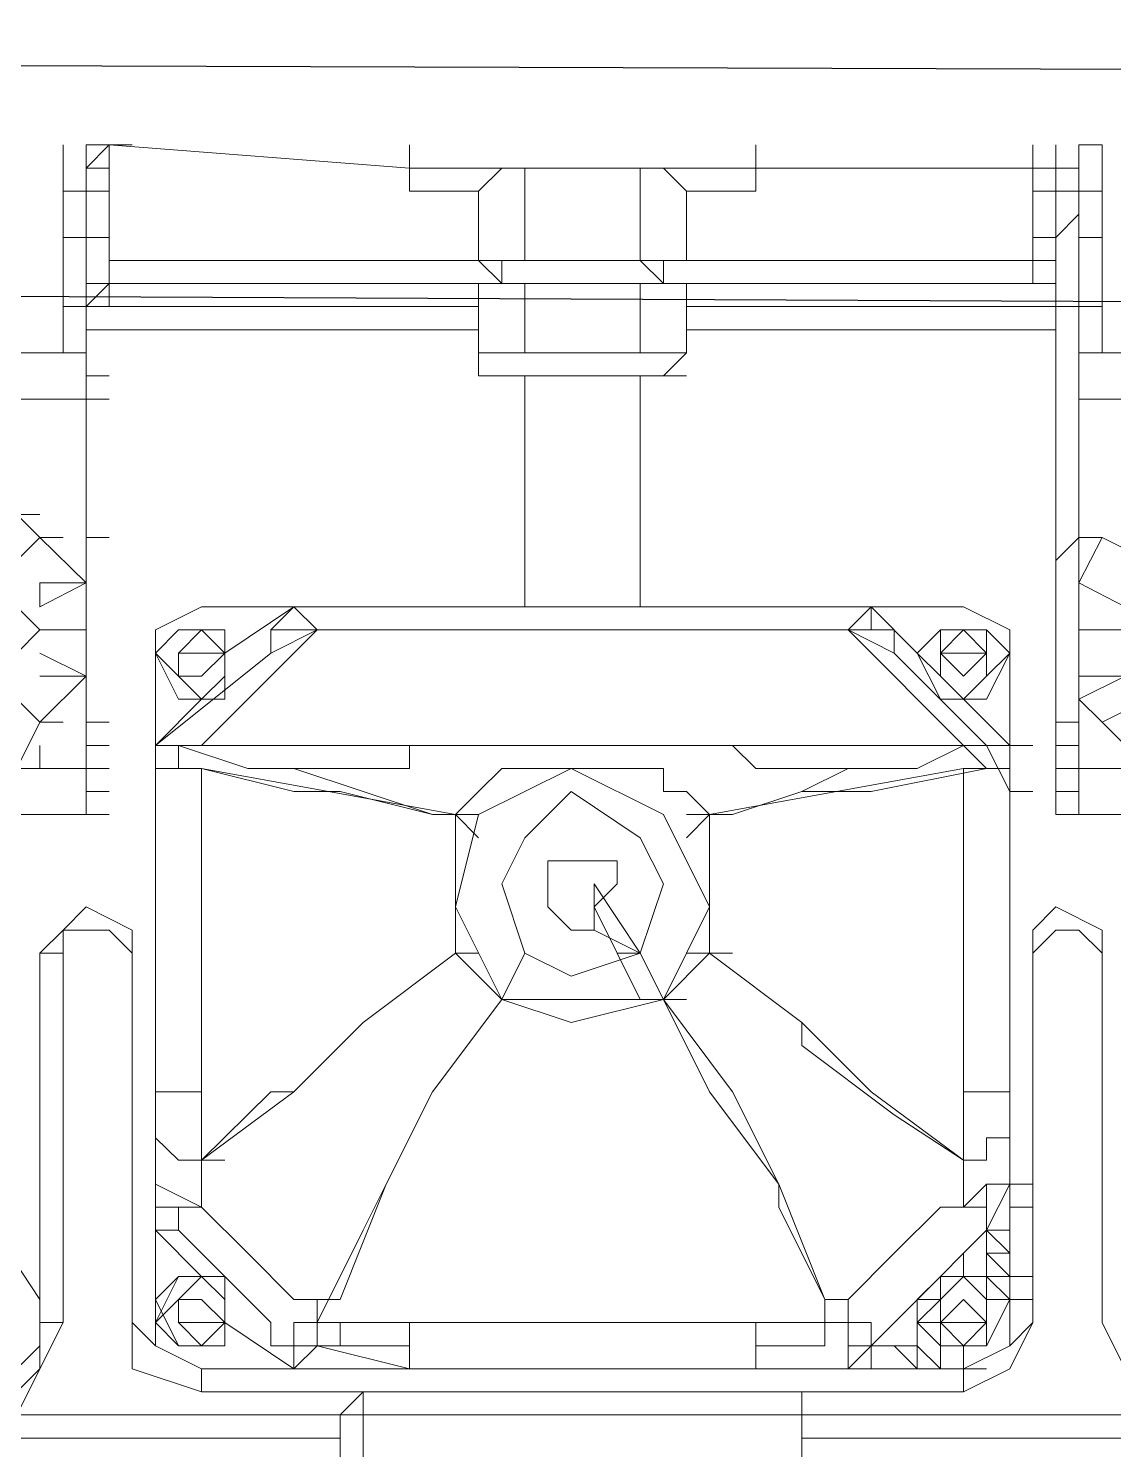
# Model space of a CAD drawing. Header units: millimetres. Extents: x -45 to 90, y -17 to 16.
# Drawn here: x 0.0894 to 0.3048, y -1.0658 to -0.7837 of the extents above; entities that cross this region are included whole.
import ezdxf

# ---------------------------------------------------------------- set-up
doc = ezdxf.new("R2010")
doc.units = ezdxf.units.MM
doc.header["$PDMODE"] = 3
doc.layers.add('PDF_Geometry', color=7, linetype='Continuous')

msp = doc.modelspace()

# ---------------------------------------------------------------- linework, layer by layer
at = {"color": 4}
for centre in [(0.19941, 0), (0.19942, -0.00037)]:
    msp.add_circle(centre, 1.75, dxfattribs=at)
at = {"color": 2}
for radius in [500.80823, 500.05823, 499.30823]:
    msp.add_arc((-0.82991, -500.05754), radius, 85.2352723, 89.9049106, dxfattribs=at)
at = {"color": 1}
msp.add_point((0, 0), dxfattribs=at)
at = {"color": 4}
msp.add_point((0.19941, -1.75037), dxfattribs=at)
at = {"layer": 'PDF_Geometry', "lineweight": 25}
for points in [[(16.77329, -1.10019), (16.71828, -1.0956), (13.80737, -1.00392), (10.89645, -0.92599), (7.98554, -0.8664), (5.07462, -0.82514), (2.1637, -0.79764), (-0.74721, -0.78847), (-0.8068, -0.78847)], [(14.64626, -1.07727), (11.62074, -0.99017), (8.59522, -0.92599), (5.5697, -0.87557), (2.54419, -0.84806), (-0.48133, -0.83431)]]:
    msp.add_lwpolyline(points, dxfattribs=at)
at = {"layer": 'PDF_Geometry', "lineweight": 18}
for points in [[(0.34839, -0.84806), (0.30255, -0.84806), (0.30255, -0.83889), (0.29797, -0.83889), (0.29338, -0.83889), (0.29338, -0.83431), (0.2888, -0.83431), (0.29338, -0.83431), (0.2888, -0.83431), (0.29338, -0.83431), (0.29338, -0.83889), (0.29338, -0.83431), (0.2888, -0.83431), (0.22004, -0.83431), (0.21545, -0.83431), (0.21545, -0.82973), (0.22004, -0.82973), (0.21545, -0.82973), (0.21087, -0.82973), (0.18795, -0.82973), (0.18336, -0.82973), (0.17878, -0.82973), (0.18336, -0.83431), (0.17878, -0.82973), (0.10543, -0.82973), (0.10543, -0.83431), (0.10085, -0.83889), (0.10085, -0.84348), (0.10085, -0.85265), (0.10085, -0.84806), (0.09627, -0.84806), (0.10085, -0.84806), (0.10085, -0.85265), (0.10085, -0.85723), (0.10085, -0.8664), (0.10085, -0.88473), (0.10085, -0.88932), (0.10085, -0.84806), (0.10085, -0.83889), (0.10543, -0.83431), (0.10085, -0.83889), (0.10543, -0.83431), (0.11002, -0.83431), (0.10543, -0.83431), (0.10543, -0.82973), (0.10543, -0.82514), (0.10543, -0.81597), (0.10085, -0.81597), (0.10543, -0.81597), (0.10543, -0.8068), (0.10543, -0.81139), (0.10085, -0.81139), (0.10543, -0.8068), (0.10085, -0.8068), (0.10085, -0.81139), (0.10085, -0.81597), (0.10085, -0.82056), (0.10085, -0.82514), (0.09627, -0.82514), (0.10085, -0.82514), (0.10085, -0.82056), (0.10085, -0.81597), (0.10085, -0.82514), (0.10085, -0.82056), (0.10085, -0.82973), (0.10085, -0.83431), (0.10085, -0.83889), (0.09627, -0.83889), (0.09627, -0.84806), (0.05043, -0.84806)], [(0.05043, -0.84806), (0.09627, -0.84806), (0.09627, -0.83889), (0.09627, -0.83431), (0.09627, -0.82514), (0.09627, -0.82056), (0.09627, -0.81597), (0.09627, -0.8068), (0.09627, -0.81597), (0.09627, -0.82056), (0.09627, -0.82514), (0.09627, -0.83431), (0.09627, -0.83889), (0.10085, -0.83889), (0.10085, -0.83431), (0.10085, -0.82514), (0.10543, -0.82514), (0.10543, -0.81597), (0.10543, -0.8068), (0.10543, -0.81139), (0.10085, -0.81139), (0.10543, -0.8068), (0.10085, -0.8068), (0.10085, -0.81139), (0.10085, -0.81597), (0.10085, -0.82514), (0.10085, -0.82056), (0.10085, -0.82973), (0.10085, -0.83431), (0.10085, -0.83889), (0.10543, -0.83889), (0.10085, -0.83889), (0.10085, -0.84348), (0.10085, -0.85265), (0.10085, -0.85723), (0.10085, -0.8664), (0.10085, -0.88473), (0.10085, -0.88932), (0.10085, -0.84806), (0.10085, -0.83889), (0.10543, -0.83889), (0.10543, -0.83431), (0.17878, -0.83431), (0.18336, -0.83431), (0.18336, -0.82973), (0.18795, -0.82973), (0.19253, -0.82973), (0.19712, -0.82973), (0.2017, -0.82973), (0.20629, -0.82973), (0.21087, -0.82973), (0.21545, -0.83431), (0.21087, -0.82973), (0.20629, -0.82973), (0.2017, -0.82973), (0.19712, -0.82973), (0.19253, -0.82973), (0.18795, -0.82973), (0.18336, -0.82973), (0.18336, -0.83431), (0.17878, -0.83431), (0.10543, -0.83431), (0.17878, -0.83431)], [(0.16503, -0.81139), (0.10543, -0.8068), (0.10085, -0.8068), (0.10543, -0.8068), (0.11002, -0.8068), (0.10543, -0.8068), (0.16503, -0.81139), (0.16503, -0.81597), (0.16961, -0.81597), (0.1742, -0.81597), (0.17878, -0.81597), (0.18336, -0.81139), (0.18795, -0.81139), (0.21087, -0.81139), (0.21087, -0.82973), (0.21087, -0.81139), (0.18795, -0.81139), (0.18795, -0.82973)], [(0.21545, -0.82973), (0.2888, -0.82973), (0.2888, -0.83431), (0.29338, -0.83431), (0.29338, -0.83889), (0.29338, -0.83431), (0.2888, -0.83431), (0.29338, -0.83431), (0.29338, -0.83889), (0.22004, -0.83889), (0.29338, -0.83889), (0.29338, -0.83431), (0.2888, -0.83431), (0.29338, -0.83431), (0.29338, -0.83889), (0.29797, -0.83889), (0.30255, -0.83889), (0.30255, -0.83431), (0.30255, -0.82514), (0.29797, -0.82514), (0.29797, -0.82056), (0.29338, -0.82514), (0.29338, -0.81597), (0.2888, -0.81597), (0.2888, -0.81139), (0.2888, -0.8068), (0.2888, -0.81139), (0.23379, -0.81139), (0.23379, -0.8068), (0.23379, -0.81139), (0.2888, -0.81139), (0.29338, -0.81139), (0.29338, -0.81597), (0.2888, -0.81597), (0.2888, -0.81139), (0.29338, -0.81139), (0.29797, -0.81139), (0.29797, -0.8068), (0.30255, -0.8068), (0.30255, -0.81597), (0.29797, -0.81597), (0.29797, -0.8068), (0.29797, -0.81597), (0.30255, -0.81597), (0.30255, -0.82056), (0.30255, -0.82514), (0.30255, -0.82056), (0.30255, -0.81597), (0.30255, -0.8068), (0.29797, -0.8068), (0.29797, -0.81139), (0.29338, -0.81139), (0.29338, -0.81597), (0.29797, -0.81597), (0.29797, -0.82056), (0.29797, -0.82514), (0.30255, -0.82514), (0.30255, -0.83431), (0.30255, -0.83889), (0.30255, -0.84806), (0.34839, -0.84806)], [(0.16503, -0.81139), (0.16503, -0.81597), (0.16961, -0.81597), (0.1742, -0.81597), (0.17878, -0.81597), (0.17878, -0.82973), (0.10543, -0.82973), (0.10543, -0.83431), (0.10085, -0.83431), (0.10543, -0.83431), (0.10543, -0.82973), (0.10543, -0.82514), (0.10085, -0.82514), (0.10085, -0.83431), (0.10085, -0.83889), (0.10543, -0.83889), (0.10085, -0.83889), (0.10543, -0.83889), (0.17878, -0.83889), (0.10543, -0.83889)], [(0.2888, -0.82514), (0.2888, -0.82973), (0.29338, -0.82973), (0.29338, -0.83431)], [(0.2888, -0.82514), (0.2888, -0.82973), (0.29338, -0.82973), (0.29338, -0.83431)], [(0.21545, -0.82973), (0.22004, -0.82973), (0.21545, -0.82973), (0.21087, -0.82973), (0.18795, -0.82973)], [(0.21545, -0.82973), (0.21545, -0.83431)], [(0.2888, -0.82973), (0.21545, -0.82973)], [(0.2888, -0.83431), (0.2888, -0.82973)], [(0.10543, -0.83431), (0.10543, -0.83889), (0.10085, -0.83889)], [(0.10543, -0.83431), (0.11002, -0.83431), (0.10543, -0.83431)], [(0.17878, -0.83431), (0.10543, -0.83431)], [(0.10543, -0.83431), (0.11002, -0.83431), (0.10543, -0.83431)], [(0.21545, -0.83431), (0.22004, -0.83431)], [(0.2888, -0.83431), (0.22004, -0.83431)], [(0.22004, -0.83431), (0.2888, -0.83431), (0.22004, -0.83431)], [(0.22004, -0.83431), (0.2888, -0.83431), (0.22004, -0.83431)], [(0.2888, -0.83431), (0.29338, -0.83431)], [(0.2888, -0.83431), (0.29338, -0.83431)], [(0.2888, -0.83431), (0.29338, -0.83431)], [(0.2888, -0.83431), (0.29338, -0.83431)], [(0.29338, -0.83431), (0.2888, -0.83431)], [(0.2888, -0.83431), (0.29338, -0.83431)], [(0.10085, -0.83889), (0.10543, -0.83889)], [(0.10085, -0.83889), (0.10543, -0.83889)], [(0.10085, -0.83889), (0.10543, -0.83889)], [(0.10085, -0.83889), (0.10543, -0.83889)], [(0.10085, -0.83889), (0.10543, -0.83889)], [(0.29338, -0.83889), (0.29797, -0.83889)], [(0.29338, -0.83889), (0.29797, -0.83889)], [(0.10085, -0.85265), (0.10085, -0.85723), (0.05043, -0.85723), (0.05043, -0.84806)], [(0.10085, -0.85265), (0.10085, -0.85723), (0.05043, -0.85723), (0.05043, -0.84806)], [(0.10085, -0.85265), (0.10543, -0.85265)], [(0.10085, -0.85265), (0.10543, -0.85265)], [(0.0871, -0.88015), (0.09168, -0.88473), (0.0871, -0.88932), (0.09168, -0.88473), (0.10085, -0.89371), (0.09168, -0.89371), (0.09168, -0.89849), (0.10085, -0.89371), (0.10085, -0.90307), (0.09168, -0.90307), (0.10085, -0.90307), (0.10085, -0.91224), (0.09168, -0.90766), (0.10085, -0.91224), (0.10085, -0.90307), (0.09168, -0.90307), (0.10085, -0.90307), (0.10085, -0.89371), (0.09168, -0.89849), (0.09168, -0.89371), (0.10085, -0.89371), (0.09168, -0.88473), (0.0871, -0.88932), (0.09168, -0.88473), (0.0871, -0.88015)], [(0.05043, -0.93974), (0.10085, -0.93974), (0.10085, -0.93516), (0.10085, -0.93058), (0.10085, -0.91682), (0.10085, -0.90766), (0.10085, -0.91682), (0.10085, -0.93058), (0.10085, -0.93974), (0.10085, -0.93516), (0.10085, -0.93058), (0.10085, -0.92599), (0.10085, -0.92141), (0.10085, -0.91682), (0.10085, -0.88932), (0.10085, -0.88473), (0.10085, -0.88932), (0.10085, -0.88473), (0.10085, -0.88932), (0.10085, -0.91682), (0.10085, -0.92141), (0.10085, -0.92599), (0.10085, -0.93058), (0.10085, -0.93516), (0.10085, -0.93974), (0.10085, -0.93058), (0.10085, -0.93516), (0.10085, -0.93974), (0.05043, -0.93974)], [(0.31172, -0.93058), (0.30255, -0.92141), (0.31172, -0.91682), (0.30255, -0.92141), (0.29797, -0.91682), (0.30714, -0.91224), (0.29797, -0.91224), (0.29797, -0.90307), (0.30714, -0.90307), (0.29797, -0.90307), (0.29797, -0.89371), (0.30714, -0.89849), (0.29797, -0.89371), (0.30255, -0.88473), (0.31172, -0.88932)], [(0.31172, -0.88932), (0.30255, -0.88473), (0.29797, -0.89371), (0.30714, -0.89849), (0.29797, -0.89371), (0.29797, -0.90307), (0.30714, -0.90307), (0.29797, -0.90307), (0.29797, -0.91224), (0.30714, -0.91224), (0.29797, -0.91682), (0.30255, -0.92141), (0.31172, -0.91682), (0.30255, -0.92141), (0.31172, -0.93058)], [(0.31172, -0.93058), (0.29797, -0.93058), (0.29797, -0.93974), (0.29338, -0.93974), (0.29338, -0.93516), (0.29338, -0.93058), (0.29338, -0.92599), (0.29338, -0.92141), (0.29338, -0.91682), (0.29338, -0.88932), (0.29338, -0.91682), (0.29338, -0.92141), (0.29338, -0.92599), (0.29338, -0.93058), (0.29338, -0.93516), (0.29338, -0.93974), (0.29797, -0.93974), (0.29338, -0.93974), (0.29797, -0.93974), (0.29338, -0.93974), (0.29797, -0.93974), (0.30255, -0.93974), (0.29797, -0.93974), (0.34839, -0.93974)], [(0.0871, -0.89849), (0.09168, -0.90307), (0.09627, -0.90307), (0.09168, -0.90307), (0.0871, -0.89849)], [(0.2888, -0.92599), (0.28422, -0.92599), (0.27963, -0.92599), (0.28422, -0.92599), (0.2888, -0.92599), (0.28422, -0.92599), (0.28422, -0.93058), (0.28422, -0.93516), (0.27963, -0.92599), (0.28422, -0.93516), (0.27963, -0.92599), (0.27505, -0.92599), (0.25213, -0.90307), (0.14669, -0.90307), (0.12377, -0.92599), (0.12836, -0.92599), (0.12377, -0.92599), (0.1146, -0.92599), (0.1146, -0.93516), (0.1146, -0.92599), (0.1146, -0.93058), (0.1146, -0.93516), (0.1146, -0.99475), (0.11919, -0.99475), (0.12377, -0.99475), (0.12377, -0.97183), (0.12377, -0.93974), (0.12377, -0.93058), (0.11919, -0.93058), (0.12377, -0.93058), (0.14211, -0.93516), (0.15128, -0.93516), (0.16961, -0.93974), (0.1742, -0.93974), (0.12377, -0.93058), (0.11919, -0.93058), (0.1146, -0.93058), (0.1146, -0.93516), (0.1146, -0.93058), (0.1146, -0.92599), (0.1146, -0.93516), (0.1146, -0.93058), (0.11919, -0.93058), (0.11919, -0.92599), (0.1146, -0.92599), (0.11919, -0.92599), (0.12377, -0.92599), (0.13752, -0.92599), (0.15586, -0.92599), (0.16044, -0.92599), (0.1742, -0.92599), (0.18336, -0.92599), (0.18795, -0.92599), (0.18336, -0.92599), (0.17878, -0.92599), (0.1742, -0.92599), (0.16961, -0.92599), (0.16503, -0.92599), (0.16503, -0.93058), (0.16044, -0.93058), (0.15586, -0.93058), (0.13752, -0.93058), (0.14211, -0.93058), (0.15586, -0.93516), (0.16961, -0.93974), (0.1742, -0.93974), (0.16961, -0.93974), (0.15128, -0.93516), (0.14211, -0.93516), (0.12377, -0.93058), (0.11919, -0.93058), (0.11919, -0.92599), (0.1146, -0.92599), (0.11919, -0.92599), (0.12377, -0.92599), (0.13752, -0.92599), (0.15586, -0.92599), (0.16044, -0.92599), (0.1742, -0.92599), (0.18336, -0.92599), (0.18795, -0.92599), (0.21087, -0.92599), (0.21545, -0.92599), (0.22004, -0.92599), (0.22462, -0.92599), (0.22921, -0.92599), (0.23379, -0.93058), (0.23837, -0.93058), (0.24296, -0.93058), (0.25671, -0.93058), (0.24296, -0.93058), (0.23837, -0.93058), (0.23379, -0.93058), (0.22921, -0.92599), (0.22462, -0.92599), (0.22004, -0.92599), (0.21545, -0.92599), (0.21087, -0.92599), (0.20629, -0.92599), (0.19712, -0.92599), (0.18795, -0.92599), (0.21087, -0.92599), (0.20629, -0.92599), (0.19712, -0.92599), (0.18795, -0.92599), (0.18336, -0.92599), (0.17878, -0.92599), (0.1742, -0.92599), (0.16961, -0.92599), (0.16503, -0.92599), (0.16503, -0.93058), (0.16044, -0.93058), (0.15586, -0.93058), (0.13752, -0.93058), (0.14211, -0.93058), (0.15586, -0.93516), (0.16961, -0.93974), (0.1742, -0.93974), (0.17878, -0.93974), (0.1742, -0.93974), (0.17878, -0.93974), (0.1742, -0.93974), (0.17878, -0.93974), (0.1742, -0.93974), (0.17878, -0.93974), (0.1742, -0.93974), (0.17878, -0.93516), (0.18336, -0.93058), (0.18795, -0.93058), (0.19253, -0.93058), (0.19712, -0.93058), (0.2017, -0.93058), (0.20629, -0.93058), (0.21087, -0.93058), (0.21545, -0.93058), (0.21545, -0.93516), (0.22004, -0.93516), (0.22462, -0.93974), (0.22004, -0.93974), (0.22462, -0.93974), (0.27505, -0.93058), (0.27505, -0.9535), (0.27505, -0.97183), (0.27505, -0.99475), (0.27505, -1.00392), (0.27505, -1.00832), (0.25671, -0.99475), (0.24296, -0.981), (0.22462, -0.96725), (0.21545, -0.97642), (0.22004, -0.97642), (0.21545, -0.97642), (0.22004, -0.97642), (0.21545, -0.97642), (0.21087, -0.96725), (0.21545, -0.97642), (0.22462, -0.95808), (0.21545, -0.93974), (0.19712, -0.93058), (0.17878, -0.93974), (0.1742, -0.95808), (0.18336, -0.97642), (0.18795, -0.96725), (0.18336, -0.97642), (0.18795, -0.97642), (0.18336, -0.97642), (0.18795, -0.97642), (0.18336, -0.97642), (0.16961, -0.99475), (0.16044, -1.01309), (0.15128, -1.03601), (0.14669, -1.03601), (0.15128, -1.03601), (0.14669, -1.03601), (0.14211, -1.03601), (0.13294, -1.02684), (0.12377, -1.01767), (0.1146, -1.01309), (0.1146, -1.01767), (0.1146, -1.02226), (0.11919, -1.02226), (0.12836, -1.03143), (0.13752, -1.0406), (0.13752, -1.04518), (0.13752, -1.0406), (0.12836, -1.03143), (0.11919, -1.02226), (0.1146, -1.02226), (0.1146, -1.01767), (0.1146, -1.01309), (0.1146, -0.99475), (0.1146, -0.99934), (0.1146, -1.00392), (0.11919, -1.00832), (0.12377, -1.00832), (0.12836, -1.00832), (0.12377, -1.00832), (0.13752, -0.99475), (0.14211, -0.99475), (0.15586, -0.981), (0.1742, -0.96725), (0.17878, -0.96725), (0.1742, -0.96725), (0.17878, -0.96725), (0.1742, -0.96725), (0.15586, -0.981), (0.14211, -0.99475), (0.12377, -1.00832), (0.12377, -1.01767), (0.1146, -1.01309), (0.1146, -1.01767), (0.1146, -1.02226), (0.1146, -1.01309), (0.1146, -1.01767), (0.1146, -1.02226), (0.1146, -1.01767), (0.1146, -0.93058), (0.1146, -0.92599), (0.1146, -0.90766), (0.1146, -0.90307), (0.12377, -0.89849), (0.27505, -0.89849), (0.12377, -0.89849), (0.1146, -0.90307), (0.1146, -0.90766), (0.1146, -0.92599), (0.1146, -0.90766), (0.1146, -0.90307), (0.12377, -0.89849), (0.27505, -0.89849), (0.28422, -0.90307), (0.28422, -0.90766), (0.28422, -0.92599), (0.28422, -0.90766), (0.28422, -0.90307), (0.27505, -0.89849), (0.28422, -0.90307), (0.28422, -0.90766), (0.28422, -0.92599), (0.28422, -0.90766), (0.28422, -0.90307), (0.27505, -0.89849), (0.12377, -0.89849), (0.1146, -0.90307), (0.1146, -0.90766), (0.1146, -0.92599), (0.1146, -0.93058), (0.1146, -1.01767), (0.11919, -1.01767), (0.1146, -1.01767), (0.1146, -0.93058), (0.1146, -1.01767), (0.1146, -1.02226)], [(0.2888, -0.92599), (0.28422, -0.92599), (0.28422, -0.93058), (0.27963, -0.93058), (0.27505, -0.92599), (0.26588, -0.93058), (0.26129, -0.93058), (0.25671, -0.93058), (0.25213, -0.93058), (0.24296, -0.93516), (0.22921, -0.93974), (0.22462, -0.93974), (0.22921, -0.93974), (0.22462, -0.93974), (0.22004, -0.93974), (0.22462, -0.93974), (0.22004, -0.93516), (0.21545, -0.93516), (0.21545, -0.93058), (0.21087, -0.93058), (0.20629, -0.93058), (0.2017, -0.93058), (0.19712, -0.93058), (0.19253, -0.93058), (0.18795, -0.93058), (0.18336, -0.93058), (0.17878, -0.93516), (0.1742, -0.93974), (0.17878, -0.93974), (0.1742, -0.93974), (0.17878, -0.93974), (0.1742, -0.93974), (0.12377, -0.93058), (0.12377, -0.93974), (0.12377, -0.97183), (0.12377, -0.99475), (0.12377, -1.00392), (0.12377, -1.00832), (0.14211, -0.99475), (0.15586, -0.981), (0.1742, -0.96725), (0.18336, -0.97642), (0.19712, -0.981), (0.21545, -0.97642), (0.21087, -0.97642), (0.21545, -0.97642), (0.22004, -0.97642), (0.21545, -0.97642), (0.21087, -0.97642), (0.18336, -0.97642), (0.18795, -0.96725), (0.18336, -0.97642), (0.1742, -0.95808), (0.17878, -0.93974), (0.19712, -0.93058), (0.21545, -0.93974), (0.22462, -0.95808), (0.21545, -0.97642), (0.21087, -0.96725), (0.20629, -0.96725), (0.2017, -0.95808), (0.2017, -0.9535), (0.2017, -0.95808), (0.20629, -0.9535), (0.20629, -0.94891), (0.2017, -0.94891), (0.19253, -0.94891), (0.19253, -0.9535), (0.19253, -0.95808), (0.19712, -0.96267), (0.2017, -0.96267), (0.19712, -0.96267), (0.19253, -0.95808), (0.19253, -0.9535), (0.19253, -0.94891), (0.2017, -0.94891), (0.20629, -0.94891), (0.20629, -0.9535), (0.2017, -0.95808), (0.20629, -0.96725), (0.21087, -0.96725), (0.21545, -0.97642), (0.22921, -0.99475), (0.23837, -1.01309), (0.23837, -1.01767), (0.24754, -1.03601), (0.25213, -1.03601), (0.26129, -1.02684), (0.27046, -1.01767), (0.27505, -1.01767), (0.27963, -1.01309), (0.27963, -1.01767), (0.27963, -1.02226), (0.27963, -1.01767), (0.27505, -1.01767), (0.27963, -1.01767), (0.27963, -1.02226), (0.27963, -1.01767), (0.27963, -1.01309), (0.28422, -1.01309), (0.28422, -1.01767), (0.28422, -0.93058), (0.28422, -0.92599), (0.27505, -0.91682), (0.27046, -0.91682), (0.26588, -0.90766), (0.27046, -0.91682), (0.27505, -0.91682), (0.27963, -0.91682), (0.28422, -0.90766), (0.27963, -0.90307), (0.27505, -0.90307), (0.27046, -0.90307), (0.26588, -0.90766), (0.25671, -0.89849), (0.25671, -0.90307), (0.25671, -0.89849), (0.26588, -0.90766), (0.27046, -0.90307), (0.27505, -0.90307), (0.27963, -0.90307), (0.28422, -0.90766), (0.27963, -0.91682), (0.27505, -0.91682), (0.28422, -0.92599), (0.28422, -0.93058), (0.28422, -1.01767), (0.28422, -1.02226), (0.27963, -1.02226), (0.27505, -1.02684), (0.27046, -1.03143), (0.25671, -1.04518), (0.26129, -1.04518), (0.25671, -1.04518), (0.26129, -1.04518), (0.25671, -1.04518), (0.27046, -1.03143), (0.27505, -1.02684), (0.27963, -1.02226), (0.28422, -1.01309), (0.27963, -1.02226), (0.27963, -1.02684), (0.28422, -1.02684), (0.27963, -1.02684), (0.27963, -1.03143), (0.27505, -1.03143), (0.27046, -1.03143), (0.27046, -1.03601), (0.26588, -1.0406), (0.26588, -1.03601), (0.27046, -1.03143), (0.27963, -1.03143), (0.27505, -1.03143), (0.27505, -1.02684), (0.27505, -1.03143), (0.27046, -1.03143), (0.27505, -1.03143), (0.27963, -1.03143), (0.27046, -1.03143), (0.27505, -1.03143), (0.27505, -1.02684), (0.27505, -1.03143), (0.27963, -1.03143), (0.27963, -1.03601), (0.28422, -1.03601), (0.28422, -1.0406), (0.28422, -1.04518), (0.27505, -1.04976), (0.27963, -1.04976)], [(0.0871, -0.90766), (0.09168, -0.90307), (0.0871, -0.90766)], [(0.27505, -0.92599), (0.25213, -0.90307), (0.14669, -0.90307), (0.12377, -0.92599), (0.1146, -0.92599), (0.1146, -0.93516), (0.1146, -0.99475), (0.1146, -0.99934), (0.1146, -1.00392), (0.11919, -1.00832), (0.12377, -1.00832), (0.12836, -1.00832), (0.12377, -1.00832), (0.12836, -1.00832), (0.12377, -1.00832), (0.12377, -1.00392), (0.12377, -0.99475), (0.11919, -0.99475), (0.1146, -0.99475), (0.1146, -1.01309), (0.1146, -1.02226), (0.12377, -1.03143), (0.12836, -1.03143), (0.12836, -1.0406), (0.14211, -1.04976), (0.25213, -1.04976), (0.25671, -1.04976), (0.25213, -1.04976), (0.25671, -1.04976), (0.25213, -1.04976), (0.14211, -1.04976)], [(0.12836, -0.90766), (0.12836, -0.90307), (0.12377, -0.90307), (0.11919, -0.90307), (0.1146, -0.90766), (0.11919, -0.91682), (0.12377, -0.91682)], [(0.12377, -0.91682), (0.12836, -0.91682), (0.12836, -0.90766)], [(0.0871, -0.93058), (0.09168, -0.92141), (0.0871, -0.91682), (0.09168, -0.92141), (0.10085, -0.91224), (0.09168, -0.91224), (0.09627, -0.91224), (0.09168, -0.91224), (0.10085, -0.91224), (0.09168, -0.92141), (0.0871, -0.91682), (0.09168, -0.92141), (0.0871, -0.93058)], [(0.10085, -0.92599), (0.10543, -0.92599)], [(0.10085, -0.92599), (0.10543, -0.92599)], [(0.10085, -0.92599), (0.10543, -0.92599)], [(0.10085, -0.92599), (0.10543, -0.92599)], [(0.1146, -0.92599), (0.11919, -0.92599), (0.1146, -0.92599)], [(0.1146, -0.92599), (0.11919, -0.92599), (0.1146, -0.92599)], [(0.26588, -1.0406), (0.26588, -1.03601), (0.27046, -1.03601), (0.27046, -1.03143), (0.27963, -1.03143), (0.28422, -1.03601), (0.28422, -1.03143), (0.27963, -1.02684), (0.27963, -1.02226), (0.28422, -1.01309), (0.28422, -0.99475), (0.28422, -0.99934), (0.28422, -1.00392), (0.27963, -1.00392), (0.27963, -1.00832), (0.27505, -1.00832), (0.25671, -0.99475), (0.24296, -0.981), (0.22462, -0.96725), (0.22004, -0.96725), (0.22462, -0.96725), (0.22462, -0.93974), (0.27505, -0.93058), (0.27963, -0.93058), (0.25671, -0.93516), (0.24296, -0.93516), (0.22921, -0.93974), (0.22462, -0.93974), (0.22921, -0.93974), (0.22462, -0.93974), (0.22921, -0.93974), (0.24296, -0.93516), (0.25213, -0.93058), (0.25671, -0.93058), (0.26129, -0.93058), (0.26588, -0.93058), (0.27505, -0.92599), (0.27963, -0.93058), (0.27505, -0.93058), (0.27505, -0.9535), (0.27505, -0.97183), (0.27505, -0.99475), (0.27505, -1.00392), (0.27505, -1.00832), (0.26129, -0.99934), (0.24296, -0.98559), (0.24296, -0.981), (0.22462, -0.96725), (0.22921, -0.96725), (0.22462, -0.96725), (0.22921, -0.96725), (0.22462, -0.96725), (0.22004, -0.96725), (0.22462, -0.96725), (0.22462, -0.93974), (0.22004, -0.94433), (0.22462, -0.93974), (0.22921, -0.93974), (0.24296, -0.93516), (0.25671, -0.93516), (0.27963, -0.93058), (0.28422, -0.93058), (0.28422, -0.93516)], [(0.28422, -0.93516), (0.27963, -0.92599), (0.27505, -0.92599)], [(0.29338, -0.92599), (0.29797, -0.92599)], [(0.29338, -0.92599), (0.29797, -0.92599)], [(0.29338, -0.92599), (0.29797, -0.92599)], [(0.29338, -0.92599), (0.29797, -0.92599)], [(0.27963, -1.02684), (0.28422, -1.02684), (0.27963, -1.02684), (0.27963, -1.02226), (0.28422, -1.02226), (0.28422, -1.01767), (0.28422, -1.02226), (0.27963, -1.02226), (0.28422, -1.02226), (0.28422, -1.01767), (0.2888, -1.01767), (0.28422, -1.01767), (0.28422, -0.93058), (0.28422, -1.01767), (0.28422, -1.01309), (0.27963, -1.02226), (0.27963, -1.02684), (0.28422, -1.03143), (0.28422, -1.03601), (0.27963, -1.03143)], [(0.31172, -0.93058), (0.29797, -0.93058), (0.29797, -0.93974), (0.29338, -0.93974), (0.29797, -0.93974), (0.29338, -0.93974), (0.29338, -0.93516), (0.29797, -0.93516), (0.29338, -0.93516), (0.29797, -0.93516), (0.29338, -0.93516), (0.29338, -0.93974), (0.29797, -0.93974), (0.34839, -0.93974)], [(0.10085, -0.93516), (0.10543, -0.93516)], [(0.10085, -0.93516), (0.10543, -0.93516)], [(0.28422, -0.93516), (0.2888, -0.93516)], [(0.28422, -0.93516), (0.2888, -0.93516)], [(0.10085, -0.93974), (0.10543, -0.93974)], [(0.10085, -0.93974), (0.10543, -0.93974)], [(0.10085, -0.93974), (0.10543, -0.93974)], [(0.10085, -0.93974), (0.10543, -0.93974)], [(0.17878, -0.94433), (0.1742, -0.93974), (0.1742, -0.96725)], [(0.17878, -0.94433), (0.1742, -0.93974), (0.1742, -0.96725)], [(0.08251, -1.05893), (0.09168, -1.04976), (0.09168, -1.0406), (0.09168, -0.96725), (0.09627, -0.96267), (0.10085, -0.95808), (0.11002, -0.96267), (0.11002, -0.96725), (0.11002, -1.0406), (0.1146, -1.04518), (0.12377, -1.04976), (0.27505, -1.04976), (0.28422, -1.04518), (0.2888, -1.0406), (0.2888, -0.96725), (0.2888, -0.96267), (0.29338, -0.95808), (0.30255, -0.96267), (0.30255, -0.96725), (0.30255, -1.0406), (0.30714, -1.04976)], [(0.31172, -1.05893), (0.30255, -1.0406), (0.30255, -0.96725), (0.29797, -0.96267), (0.29338, -0.96267), (0.2888, -0.96725), (0.2888, -1.0406), (0.28422, -1.04518), (0.27505, -1.04976), (0.12377, -1.04976), (0.1146, -1.04518), (0.11002, -1.0406), (0.11002, -0.96725), (0.11002, -0.96267), (0.10085, -0.95808), (0.09627, -0.96267), (0.09168, -0.96725), (0.09627, -0.96725), (0.09627, -1.0406), (0.09627, -0.96725), (0.09168, -0.96725), (0.09168, -1.0406), (0.09168, -1.04976), (0.08251, -1.05893)], [(0.31172, -1.05893), (0.30255, -1.0406), (0.30255, -0.96725), (0.29797, -0.96267), (0.29338, -0.96267), (0.2888, -0.96725), (0.2888, -0.96267), (0.29338, -0.95808), (0.30255, -0.96267), (0.30255, -0.96725), (0.30255, -1.0406), (0.30714, -1.04976)], [(0.27963, -1.04976), (0.27505, -1.04976), (0.27046, -1.04976), (0.26588, -1.04976), (0.27046, -1.04976), (0.26588, -1.04976), (0.27046, -1.04976), (0.26588, -1.04518), (0.26129, -1.04518), (0.25671, -1.04518), (0.26129, -1.04518), (0.25671, -1.04518), (0.25213, -1.04976), (0.23379, -1.04976), (0.23379, -1.04518), (0.23837, -1.04518), (0.24296, -1.04518), (0.24754, -1.04518), (0.24754, -1.0406), (0.24296, -1.0406), (0.23379, -1.0406), (0.19712, -1.0406), (0.16503, -1.0406), (0.19712, -1.0406), (0.23379, -1.0406), (0.24296, -1.0406), (0.24754, -1.0406), (0.24754, -1.03601), (0.23837, -1.01309), (0.22462, -0.99475), (0.21545, -0.97642), (0.22004, -0.97642), (0.21545, -0.97642), (0.22462, -0.96725), (0.22921, -0.96725), (0.22462, -0.96725), (0.24296, -0.981), (0.24296, -0.98559), (0.26129, -0.99934), (0.27505, -1.00832), (0.27963, -1.00832), (0.27963, -1.00392), (0.28422, -1.00392), (0.28422, -0.99934), (0.28422, -0.99475), (0.28422, -1.01309), (0.27963, -1.01309), (0.27505, -1.01767), (0.27505, -1.00832), (0.27505, -1.01767), (0.27046, -1.01767), (0.26129, -1.02684), (0.25213, -1.03601), (0.24754, -1.03601), (0.24754, -1.0406), (0.24754, -1.03601), (0.23837, -1.01767), (0.23837, -1.01309), (0.22921, -0.99475), (0.21545, -0.97642), (0.22462, -0.99475), (0.23837, -1.01309), (0.24754, -1.03601), (0.24754, -1.0406), (0.24754, -1.04518), (0.24296, -1.04518), (0.23837, -1.04518), (0.23379, -1.04518), (0.23379, -1.04976), (0.25213, -1.04976), (0.25671, -1.04518), (0.26129, -1.04518), (0.25671, -1.04518), (0.26129, -1.04518), (0.25671, -1.04518), (0.26129, -1.04518), (0.26588, -1.04518), (0.26588, -1.0406), (0.26588, -1.03601), (0.27046, -1.03601), (0.26588, -1.0406), (0.26588, -1.03601), (0.27046, -1.03143), (0.27963, -1.03143), (0.28422, -1.03143), (0.28422, -1.03601), (0.27963, -1.03601), (0.27963, -1.0406), (0.27505, -1.04518), (0.27963, -1.04518), (0.28422, -1.03601), (0.27963, -1.04518), (0.27505, -1.04518)], [(0.1742, -0.96725), (0.17878, -0.96725)], [(0.1742, -0.96725), (0.17878, -0.96725)], [(0.18336, -0.97642), (0.18795, -0.97642)], [(0.18336, -0.97642), (0.18795, -0.97642)], [(0.3163, -1.06352), (0.3163, -1.01767), (0.32089, -1.01309), (0.32547, -1.00832), (0.33006, -1.01309), (0.33006, -1.01767), (0.33006, -1.06352), (0.33006, -1.0681), (0.32547, -1.07268), (0.32089, -1.0681), (0.3163, -1.06352), (0.24296, -1.06352)], [(0.27505, -1.00832), (0.27963, -1.00832)], [(0.27505, -1.00832), (0.27963, -1.00832)], [(0.12377, -1.04976), (0.14211, -1.04976), (0.12377, -1.04976), (0.1146, -1.04518), (0.1146, -1.0406), (0.1146, -1.02226), (0.11919, -1.02226), (0.11919, -1.01767), (0.12377, -1.01767), (0.13294, -1.02684), (0.14211, -1.03601), (0.14669, -1.03601), (0.14669, -1.0406), (0.14211, -1.0406), (0.14211, -1.04518), (0.13752, -1.04518), (0.14211, -1.04518), (0.14669, -1.04518), (0.14211, -1.04518), (0.14669, -1.04518), (0.15128, -1.04518), (0.14669, -1.04518), (0.14211, -1.04976)], [(0.28422, -1.01767), (0.28422, -1.02684), (0.28422, -1.01767)], [(0.28422, -1.01767), (0.28422, -1.02684), (0.28422, -1.01767)], [(0.08251, -1.05435), (0.09168, -1.04518), (0.09168, -1.03601), (0.08251, -1.02226)], [(0.08251, -1.05435), (0.09168, -1.04518), (0.09168, -1.03601), (0.08251, -1.02226)], [(0.1146, -1.02226), (0.1146, -1.0406)], [(0.26588, -1.0406), (0.27046, -1.0406), (0.26588, -1.0406), (0.27046, -1.04518), (0.26588, -1.0406), (0.27046, -1.04518), (0.27046, -1.04976), (0.27046, -1.04518), (0.26588, -1.0406), (0.26588, -1.03601), (0.26588, -1.0406), (0.26588, -1.04518), (0.26588, -1.04976), (0.27046, -1.04976), (0.26588, -1.04976), (0.26588, -1.04518), (0.26129, -1.04518), (0.26588, -1.04976), (0.26129, -1.04518), (0.26588, -1.04518), (0.27046, -1.04976), (0.26588, -1.04976), (0.27046, -1.04976), (0.26588, -1.04976), (0.27046, -1.04976), (0.27505, -1.04976), (0.28422, -1.04518), (0.28422, -1.0406), (0.28422, -1.03601), (0.2888, -1.03601), (0.28422, -1.03601), (0.27963, -1.03601), (0.28422, -1.03601), (0.28422, -1.03143), (0.27963, -1.02684)], [(0.27963, -1.03143), (0.27963, -1.02684)], [(0.28422, -1.03143), (0.27963, -1.02684)], [(0.28422, -1.02684), (0.28422, -1.03143), (0.28422, -1.02684)], [(0.28422, -1.02684), (0.28422, -1.03143), (0.28422, -1.02684)], [(0.12377, -1.03143), (0.11919, -1.03143), (0.1146, -1.0406), (0.11919, -1.04518), (0.12377, -1.04518), (0.12836, -1.04518), (0.12836, -1.0406)], [(0.12836, -1.0406), (0.12836, -1.03143), (0.12377, -1.03143)], [(0.27963, -1.03143), (0.27963, -1.03601)], [(0.27963, -1.03143), (0.28422, -1.03143)], [(0.28422, -1.03143), (0.2888, -1.03143)], [(0.28422, -1.03143), (0.2888, -1.03143)], [(0.25213, -1.04518), (0.25213, -1.03601)], [(0.25671, -1.04518), (0.25671, -1.0406), (0.25213, -1.0406), (0.25213, -1.03601)], [(0.27505, -1.04518), (0.27963, -1.0406), (0.27963, -1.03601)], [(0.27963, -1.03601), (0.28422, -1.03601), (0.27963, -1.03601)], [(0.27963, -1.03601), (0.28422, -1.03601), (0.27963, -1.03601)], [(0.0871, -1.05893), (0.09627, -1.0406), (0.09168, -1.0406), (0.09627, -1.0406), (0.0871, -1.05893)], [(0.1146, -1.0406), (0.1146, -1.04518), (0.12377, -1.04976)], [(0.25671, -1.04518), (0.25213, -1.04518)], [(0.27046, -1.04518), (0.27505, -1.04518)], [(0.27046, -1.04518), (0.27505, -1.04518)], [(0.25213, -1.04976), (0.14211, -1.04976)], [(0.14211, -1.04976), (0.14669, -1.04976)], [(0.14211, -1.04976), (0.14669, -1.04976)], [(0.25213, -1.04976), (0.14211, -1.04976)], [(0.26588, -1.04976), (0.25671, -1.04976), (0.26588, -1.04976)], [(0.26588, -1.04976), (0.25671, -1.04976), (0.26588, -1.04976)], [(0.15586, -1.05435), (0.15586, -1.05893), (0.15586, -1.07268), (0.24296, -1.07268), (0.24296, -1.07727)], [(0.24296, -1.05893), (0.24296, -1.05435), (0.24754, -1.05435)], [(0.3163, -1.05893), (0.08251, -1.05893)], [(0.15128, -1.05893), (0.15128, -1.07268), (0.15128, -1.07727), (0.15586, -1.07727), (0.24296, -1.07727), (0.24754, -1.07727), (0.24754, -1.07268), (0.24296, -1.07268), (0.24754, -1.07727), (0.24754, -1.07268), (0.24296, -1.07268), (0.30714, -1.07268), (0.30714, -1.07727), (0.31172, -1.07727), (0.30714, -1.07268), (0.30714, -1.0681), (0.24296, -1.0681)], [(0.15128, -1.06352), (0.08251, -1.06352)]]:
    msp.add_lwpolyline(points, dxfattribs=at)
for points in [[(0.10085, -0.8068), (0.10085, -0.81597), (0.09627, -0.81597), (0.10085, -0.81597)], [(0.22004, -0.81597), (0.22004, -0.82973), (0.22004, -0.81597), (0.22462, -0.81597), (0.22921, -0.81597), (0.23379, -0.81597), (0.23379, -0.81139), (0.22921, -0.81139), (0.22462, -0.81139), (0.22004, -0.81139), (0.21545, -0.81139), (0.21087, -0.81139), (0.20629, -0.81139), (0.2017, -0.81139), (0.19712, -0.81139), (0.19253, -0.81139), (0.18795, -0.81139), (0.18336, -0.81139), (0.17878, -0.81139), (0.1742, -0.81139), (0.16961, -0.81139), (0.16503, -0.81139), (0.16503, -0.8068), (0.16503, -0.81139), (0.16961, -0.81139), (0.1742, -0.81139), (0.17878, -0.81139), (0.18336, -0.81139), (0.18795, -0.81139), (0.19253, -0.81139), (0.19712, -0.81139), (0.2017, -0.81139), (0.20629, -0.81139), (0.21087, -0.81139), (0.21545, -0.81139), (0.22004, -0.81139), (0.22462, -0.81139), (0.22921, -0.81139), (0.23379, -0.81139), (0.23379, -0.81597), (0.22921, -0.81597), (0.22462, -0.81597), (0.22004, -0.81597), (0.21545, -0.81139), (0.21087, -0.81139), (0.21545, -0.81139)], [(0.29338, -0.8068), (0.29338, -0.81139)], [(0.30255, -0.8068), (0.29797, -0.8068)], [(0.21545, -0.81139), (0.21087, -0.81139), (0.20629, -0.81139), (0.2017, -0.81139), (0.19712, -0.81139), (0.19253, -0.81139), (0.18795, -0.81139), (0.18336, -0.81139), (0.17878, -0.81139), (0.18336, -0.81139), (0.18795, -0.81139), (0.19253, -0.81139), (0.19712, -0.81139), (0.2017, -0.81139), (0.20629, -0.81139), (0.21087, -0.81139), (0.21545, -0.81139), (0.22004, -0.81139)], [(0.17878, -0.82973), (0.17878, -0.81597), (0.18336, -0.81139), (0.18795, -0.81139), (0.18795, -0.82973), (0.18336, -0.82973)], [(0.10085, -0.81597), (0.10543, -0.81597)], [(0.30255, -0.84806), (0.29797, -0.84806), (0.29797, -0.85265), (0.29797, -0.84348), (0.29797, -0.83889), (0.29338, -0.83889), (0.29338, -0.83431), (0.29338, -0.82514), (0.2888, -0.82514), (0.2888, -0.81597), (0.2888, -0.82514), (0.29338, -0.82514), (0.29338, -0.83431), (0.29338, -0.83889), (0.29797, -0.83889), (0.29797, -0.84348), (0.29797, -0.85265), (0.29797, -0.84806)], [(0.30255, -0.83889), (0.29797, -0.83889), (0.29797, -0.83431), (0.29797, -0.82973), (0.29797, -0.82056), (0.29797, -0.81597), (0.29338, -0.81597), (0.29338, -0.82514), (0.29797, -0.82056), (0.29797, -0.82973), (0.29797, -0.83431), (0.29797, -0.83889)], [(0.30255, -0.88473), (0.29797, -0.88473), (0.29797, -0.87557), (0.29797, -0.85723), (0.29797, -0.85265), (0.29797, -0.85723), (0.34839, -0.85723), (0.34839, -0.84806), (0.34839, -0.82514), (0.34839, -0.84806), (0.34839, -0.85723), (0.29797, -0.85723), (0.29797, -0.87557), (0.29797, -0.88473)], [(0.21545, -0.83431), (0.21087, -0.82973), (0.20629, -0.82973), (0.2017, -0.82973), (0.19712, -0.82973), (0.19253, -0.82973), (0.18795, -0.82973), (0.18336, -0.82973), (0.18336, -0.83431), (0.18336, -0.82973), (0.18795, -0.82973), (0.19253, -0.82973), (0.19712, -0.82973), (0.2017, -0.82973), (0.20629, -0.82973), (0.21087, -0.82973)], [(0.10085, -0.83889), (0.10543, -0.83431), (0.11002, -0.83431), (0.10543, -0.83431)], [(0.11002, -0.83431), (0.10543, -0.83431)], [(0.10543, -0.83431), (0.17878, -0.83431)], [(0.11002, -0.83431), (0.10543, -0.83431)], [(0.18795, -0.84806), (0.18795, -0.83431), (0.18336, -0.83431), (0.17878, -0.83431), (0.17878, -0.84806), (0.17878, -0.83431), (0.18336, -0.83431), (0.18795, -0.83431), (0.21087, -0.83431), (0.21087, -0.84806), (0.21087, -0.83431), (0.18795, -0.83431), (0.18795, -0.84806), (0.21087, -0.84806), (0.21545, -0.84806), (0.22004, -0.84806), (0.21545, -0.85265), (0.22004, -0.85265), (0.21545, -0.85265), (0.22004, -0.84806), (0.21545, -0.84806), (0.21087, -0.84806)], [(0.22004, -0.83431), (0.21545, -0.83431), (0.21087, -0.83431), (0.21545, -0.83431), (0.22004, -0.83431), (0.22004, -0.84806)], [(0.30255, -0.85723), (0.29797, -0.85723), (0.29797, -0.85265), (0.29797, -0.85723), (0.29797, -0.8664), (0.29797, -0.88473), (0.29338, -0.88932), (0.29338, -0.84806), (0.29338, -0.83889), (0.29797, -0.83889), (0.29338, -0.83889), (0.29797, -0.83889), (0.29338, -0.83889), (0.29338, -0.84806), (0.29338, -0.88932), (0.29797, -0.88473), (0.29797, -0.8664), (0.29797, -0.85723)], [(0.10085, -0.84348), (0.17878, -0.84348)], [(0.10085, -0.84348), (0.17878, -0.84348)], [(0.22004, -0.84348), (0.29338, -0.84348)], [(0.22004, -0.84348), (0.29338, -0.84348)], [(0.17878, -0.85265), (0.18336, -0.85265), (0.17878, -0.85265), (0.17878, -0.84806), (0.18336, -0.84806), (0.18795, -0.84806), (0.18336, -0.84806), (0.17878, -0.84806)], [(0.21545, -0.85265), (0.21087, -0.85265), (0.20629, -0.85265), (0.2017, -0.85265), (0.19712, -0.85265), (0.19253, -0.85265), (0.18795, -0.85265), (0.18336, -0.85265), (0.18795, -0.85265), (0.19253, -0.85265), (0.19712, -0.85265), (0.2017, -0.85265), (0.20629, -0.85265), (0.21087, -0.85265)], [(0.21545, -0.85265), (0.21087, -0.85265), (0.20629, -0.85265), (0.2017, -0.85265), (0.19712, -0.85265), (0.19253, -0.85265), (0.18795, -0.85265), (0.18336, -0.85265), (0.18795, -0.85265), (0.19253, -0.85265), (0.19712, -0.85265), (0.2017, -0.85265), (0.20629, -0.85265), (0.21087, -0.85265)], [(0.18795, -0.85265), (0.18795, -0.89849)], [(0.21087, -0.85265), (0.20629, -0.85265), (0.2017, -0.85265), (0.19712, -0.85265), (0.19253, -0.85265), (0.18795, -0.85265), (0.19253, -0.85265), (0.19712, -0.85265), (0.2017, -0.85265), (0.20629, -0.85265)], [(0.18795, -0.85265), (0.18795, -0.89849)], [(0.21087, -0.85265), (0.20629, -0.85265), (0.2017, -0.85265), (0.19712, -0.85265), (0.19253, -0.85265), (0.18795, -0.85265), (0.19253, -0.85265), (0.19712, -0.85265), (0.2017, -0.85265), (0.20629, -0.85265)], [(0.21087, -0.89849), (0.21087, -0.85265)], [(0.21087, -0.89849), (0.21087, -0.85265)], [(0.10543, -0.85723), (0.10085, -0.85723), (0.10085, -0.8664), (0.10085, -0.88473), (0.10543, -0.88473), (0.10085, -0.88473), (0.10085, -0.8664), (0.10085, -0.85723), (0.10543, -0.85723), (0.10085, -0.85723)], [(0.09168, -0.88015), (0.0871, -0.88015), (0.08251, -0.88015), (0.0871, -0.88015), (0.08251, -0.88015), (0.0871, -0.88015), (0.08251, -0.88015), (0.0871, -0.88015)], [(0.09627, -0.88473), (0.09168, -0.88473)], [(0.29797, -0.88932), (0.29797, -0.90307), (0.29797, -0.91682), (0.29797, -0.93058), (0.29338, -0.93058), (0.29797, -0.93058), (0.29797, -0.91682), (0.29797, -0.90307), (0.29797, -0.88932), (0.29797, -0.88473), (0.29797, -0.88932), (0.29797, -0.88473)], [(0.10085, -0.90307), (0.10085, -0.89849), (0.10085, -0.88932), (0.10085, -0.89849)], [(0.12836, -0.90766), (0.14211, -0.89849), (0.13752, -0.90307), (0.14211, -0.89849), (0.12836, -0.90766), (0.12836, -0.91682), (0.12377, -0.91682), (0.11919, -0.91682), (0.1146, -0.90766), (0.11919, -0.90307), (0.12377, -0.90307), (0.12836, -0.90307)], [(0.14669, -0.90307), (0.14211, -0.89849), (0.25671, -0.89849), (0.25213, -0.90307), (0.25671, -0.89849), (0.14211, -0.89849), (0.14669, -0.90307), (0.13752, -0.90766), (0.1146, -0.92599), (0.12377, -0.91682), (0.1146, -0.92599), (0.13752, -0.90766), (0.14669, -0.90307), (0.13752, -0.90307), (0.13752, -0.90766), (0.13752, -0.90307)], [(0.12836, -0.90766), (0.12836, -0.90307), (0.12377, -0.90307), (0.11919, -0.90307), (0.1146, -0.90766), (0.11919, -0.91224), (0.12377, -0.91682), (0.12836, -0.91224)], [(0.12377, -0.91682), (0.12836, -0.91224), (0.12836, -0.90766), (0.12836, -0.90307), (0.12377, -0.90307), (0.11919, -0.90307), (0.1146, -0.90766), (0.11919, -0.91224)], [(0.12836, -0.90766), (0.12836, -0.90307), (0.12377, -0.90307), (0.11919, -0.90307), (0.1146, -0.90766), (0.11919, -0.91224), (0.12377, -0.91682), (0.12836, -0.91224)], [(0.12377, -0.91682), (0.12836, -0.91224), (0.12836, -0.90766), (0.12836, -0.90307), (0.12377, -0.90307), (0.11919, -0.90307), (0.1146, -0.90766), (0.11919, -0.91224)], [(0.12836, -0.90766), (0.12377, -0.90307), (0.11919, -0.90766), (0.11919, -0.91224), (0.12377, -0.91682), (0.12836, -0.91224)], [(0.12836, -0.90766), (0.12377, -0.90307), (0.11919, -0.90766), (0.11919, -0.91224), (0.12377, -0.91682), (0.12836, -0.91224)], [(0.25213, -0.90307), (0.25671, -0.90307), (0.26129, -0.90307), (0.26129, -0.90766), (0.26129, -0.90307), (0.25671, -0.90307), (0.25213, -0.90307), (0.26129, -0.90766), (0.27963, -0.92599), (0.27505, -0.92599), (0.25671, -0.92599), (0.24296, -0.92599), (0.23837, -0.92599), (0.23379, -0.92599), (0.22004, -0.92599), (0.21545, -0.92599), (0.21087, -0.92599), (0.21545, -0.92599), (0.22004, -0.92599), (0.23379, -0.92599), (0.23837, -0.92599), (0.24296, -0.92599), (0.25671, -0.92599), (0.27505, -0.92599), (0.27963, -0.92599), (0.26129, -0.90766)], [(0.27505, -0.91682), (0.27963, -0.91224), (0.28422, -0.90766), (0.27963, -0.90307), (0.27505, -0.90307), (0.27046, -0.90307), (0.26588, -0.90766), (0.27046, -0.91224)], [(0.27505, -0.91682), (0.27963, -0.91224), (0.28422, -0.90766), (0.27963, -0.90307), (0.27505, -0.90307), (0.27046, -0.90307), (0.26588, -0.90766), (0.27046, -0.91224)], [(0.27963, -0.90766), (0.27505, -0.90307), (0.27046, -0.90766), (0.27046, -0.91224), (0.27505, -0.91682), (0.27963, -0.91224)], [(0.27963, -0.90766), (0.27963, -0.90307), (0.27505, -0.90307), (0.27046, -0.90307), (0.27046, -0.90766), (0.27046, -0.91224), (0.27505, -0.91682), (0.27963, -0.91224)], [(0.27963, -0.90766), (0.27505, -0.90307), (0.27046, -0.90766), (0.27046, -0.91224), (0.27505, -0.91682), (0.27963, -0.91224)], [(0.27963, -0.90766), (0.27963, -0.90307), (0.27505, -0.90307), (0.27046, -0.90307), (0.27046, -0.90766), (0.27046, -0.91224), (0.27505, -0.91682), (0.27963, -0.91224)], [(0.11919, -0.90766), (0.12377, -0.90766), (0.12836, -0.90766), (0.12377, -0.91224), (0.11919, -0.91224)], [(0.11919, -0.90766), (0.12377, -0.90766), (0.12836, -0.90766), (0.12377, -0.91224), (0.11919, -0.91224)], [(0.27046, -0.90766), (0.27505, -0.90766), (0.27963, -0.90766), (0.27505, -0.91224)], [(0.27046, -0.90766), (0.27505, -0.90766), (0.27963, -0.90766), (0.27505, -0.91224)], [(0.09627, -0.92141), (0.09168, -0.92141)], [(0.10543, -0.92141), (0.10085, -0.92141)], [(0.29797, -0.92141), (0.29338, -0.92141)], [(0.09168, -0.93058), (0.09168, -0.92599), (0.09168, -0.93058), (0.10085, -0.93058), (0.10543, -0.93058), (0.10085, -0.93058), (0.10543, -0.93058), (0.10085, -0.93058), (0.09168, -0.93058), (0.05959, -0.93058), (0.05501, -0.93058), (0.05501, -0.92599), (0.05501, -0.93058), (0.05959, -0.93058)], [(0.10543, -0.92599), (0.10085, -0.92599)], [(0.10543, -0.92599), (0.10085, -0.92599)], [(0.11919, -0.92599), (0.13294, -0.93058), (0.13752, -0.93058), (0.13294, -0.93058)], [(0.27963, -0.92599), (0.28422, -0.92599)], [(0.29797, -0.92599), (0.29338, -0.92599)], [(0.29797, -0.92599), (0.29338, -0.92599)], [(0.10543, -0.93058), (0.10085, -0.93058)], [(0.28422, -0.99475), (0.28422, -0.93516), (0.28422, -0.93058), (0.27963, -0.93058), (0.28422, -0.93058), (0.28422, -0.93516), (0.28422, -0.99475), (0.27963, -0.99475), (0.27505, -0.99475), (0.27963, -0.99475)], [(0.29797, -0.93058), (0.29797, -0.93516), (0.29797, -0.93974), (0.29797, -0.93516), (0.29797, -0.93058), (0.29338, -0.93058)], [(0.10543, -0.93516), (0.10085, -0.93516)], [(0.10543, -0.93516), (0.10085, -0.93516)], [(0.21545, -0.9535), (0.21087, -0.94433), (0.19712, -0.93516), (0.18795, -0.94433), (0.18336, -0.9535), (0.18795, -0.96725), (0.19712, -0.97183), (0.21087, -0.96725)], [(0.21545, -0.9535), (0.21087, -0.94433), (0.19712, -0.93516), (0.18795, -0.94433), (0.18336, -0.9535), (0.18795, -0.96725), (0.19712, -0.97183), (0.21087, -0.96725)], [(0.10543, -0.93974), (0.10085, -0.93974)], [(0.10543, -0.93974), (0.10085, -0.93974)], [(0.30255, -0.93974), (0.29797, -0.93974)], [(0.2017, -0.96267), (0.21087, -0.96725), (0.2017, -0.9535)], [(0.2017, -0.96267), (0.21087, -0.96725), (0.2017, -0.9535)], [(0.09627, -0.96725), (0.09627, -0.96267), (0.10085, -0.96267), (0.10543, -0.96267), (0.11002, -0.96725), (0.10543, -0.96267), (0.10085, -0.96267), (0.09627, -0.96267)], [(0.12377, -1.03143), (0.1146, -1.02226), (0.1146, -1.0406), (0.1146, -1.04518), (0.12377, -1.04976), (0.12377, -1.05435), (0.11002, -1.04976), (0.11002, -1.0406), (0.11002, -0.96725), (0.11002, -1.0406), (0.11002, -1.04976), (0.12377, -1.05435), (0.12377, -1.04976), (0.14211, -1.04976), (0.12377, -1.04976), (0.1146, -1.04518), (0.1146, -1.0406), (0.1146, -1.02226), (0.11919, -1.02226), (0.11919, -1.01767), (0.12377, -1.01767), (0.12377, -1.00832), (0.13752, -0.99475), (0.14211, -0.99475), (0.15586, -0.981), (0.1742, -0.96725), (0.18336, -0.97642), (0.18795, -0.97642), (0.18336, -0.97642), (0.18795, -0.97642), (0.18336, -0.97642), (0.18795, -0.97642), (0.18336, -0.97642), (0.18795, -0.96725), (0.18336, -0.97642), (0.21087, -0.97642), (0.20629, -0.96725), (0.21087, -0.97642), (0.21545, -0.97642), (0.19712, -0.981), (0.18336, -0.97642), (0.16961, -0.99475), (0.16044, -1.01309), (0.15586, -1.02226), (0.14669, -1.0406), (0.15586, -1.02226), (0.16044, -1.01309), (0.16961, -0.99475), (0.18336, -0.97642), (0.16961, -0.99475), (0.16044, -1.01309), (0.15128, -1.03601), (0.14669, -1.03601), (0.14669, -1.0406), (0.15128, -1.0406), (0.15586, -1.0406), (0.16503, -1.0406), (0.15586, -1.0406), (0.15128, -1.0406), (0.14669, -1.0406), (0.14669, -1.03601), (0.14669, -1.0406), (0.14211, -1.0406), (0.14211, -1.04518), (0.13752, -1.04518), (0.14211, -1.04518), (0.14669, -1.04518), (0.14211, -1.04976), (0.12836, -1.0406), (0.12836, -1.04518), (0.12377, -1.04518), (0.11919, -1.04518), (0.1146, -1.0406), (0.11919, -1.03143)], [(0.17878, -0.96725), (0.1742, -0.96725)], [(0.2888, -0.96725), (0.2888, -1.0406), (0.28422, -1.04976), (0.27505, -1.05435), (0.27505, -1.04976), (0.27505, -1.04518), (0.27046, -1.04518), (0.27505, -1.04518), (0.27046, -1.04518), (0.27505, -1.04518), (0.27505, -1.04976), (0.27505, -1.05435), (0.28422, -1.04976), (0.2888, -1.0406)], [(0.27963, -1.00832), (0.27505, -1.00832)], [(0.2888, -1.01309), (0.28422, -1.01309)], [(0.11919, -1.01767), (0.1146, -1.01767)], [(0.2888, -1.01767), (0.28422, -1.01767)], [(0.28422, -1.02226), (0.27963, -1.02226)], [(0.28422, -1.02684), (0.27963, -1.02226), (0.28422, -1.02226), (0.27963, -1.02226), (0.28422, -1.02226), (0.27963, -1.02226)], [(0.12836, -1.0406), (0.12836, -1.03601), (0.12377, -1.03143), (0.11919, -1.03601), (0.1146, -1.0406), (0.11919, -1.04518), (0.12377, -1.04518), (0.12836, -1.04518)], [(0.12377, -1.04518), (0.12836, -1.04518), (0.12836, -1.03601), (0.12836, -1.03143), (0.12377, -1.03143), (0.11919, -1.03143), (0.1146, -1.03601), (0.11919, -1.04518)], [(0.12836, -1.0406), (0.12836, -1.03601), (0.12377, -1.03143), (0.11919, -1.03601), (0.1146, -1.0406), (0.11919, -1.04518), (0.12377, -1.04518), (0.12836, -1.04518)], [(0.12377, -1.04518), (0.12836, -1.04518), (0.12836, -1.03601), (0.12836, -1.03143), (0.12377, -1.03143), (0.11919, -1.03143), (0.1146, -1.03601), (0.11919, -1.04518)], [(0.12836, -1.0406), (0.12836, -1.03601), (0.12377, -1.03143), (0.11919, -1.03601), (0.11919, -1.0406), (0.12377, -1.04518)], [(0.12836, -1.0406), (0.12836, -1.03601), (0.12377, -1.03143), (0.11919, -1.03601), (0.11919, -1.0406), (0.12377, -1.04518)], [(0.27963, -1.0406), (0.27963, -1.03601), (0.27505, -1.03143), (0.27046, -1.03601), (0.27046, -1.0406), (0.27505, -1.04518)], [(0.27963, -1.0406), (0.27963, -1.03601), (0.27505, -1.03143), (0.27046, -1.03601), (0.27046, -1.0406), (0.27046, -1.04518), (0.27505, -1.04518), (0.27963, -1.04518)], [(0.27963, -1.0406), (0.27963, -1.03601), (0.27505, -1.03143), (0.27046, -1.03601), (0.27046, -1.0406), (0.27505, -1.04518)], [(0.27963, -1.0406), (0.27963, -1.03601), (0.27505, -1.03143), (0.27046, -1.03601), (0.27046, -1.0406), (0.27046, -1.04518), (0.27505, -1.04518), (0.27963, -1.04518)], [(0.11919, -1.0406), (0.11919, -1.03601), (0.12377, -1.03601), (0.12836, -1.0406), (0.12377, -1.0406)], [(0.11919, -1.0406), (0.11919, -1.03601), (0.12377, -1.03601), (0.12836, -1.0406), (0.12377, -1.0406)], [(0.14669, -1.0406), (0.14669, -1.03601), (0.14669, -1.04518), (0.16503, -1.04976), (0.16503, -1.04518), (0.16044, -1.04518), (0.15586, -1.04518), (0.15128, -1.04518), (0.15128, -1.0406)], [(0.14669, -1.0406), (0.14669, -1.03601), (0.14669, -1.04518), (0.16503, -1.04976), (0.16503, -1.04518), (0.16044, -1.04518), (0.15586, -1.04518), (0.15128, -1.04518), (0.15128, -1.0406)], [(0.25213, -1.0406), (0.24754, -1.0406), (0.24754, -1.03601), (0.24754, -1.0406)], [(0.25213, -1.04976), (0.25213, -1.04518), (0.25671, -1.04518), (0.25671, -1.0406), (0.25213, -1.0406), (0.25213, -1.03601), (0.25213, -1.04518), (0.25213, -1.04976), (0.25671, -1.04518), (0.26129, -1.04518), (0.26588, -1.04518), (0.26129, -1.04518), (0.25671, -1.04518), (0.25213, -1.04976), (0.25671, -1.04976), (0.25671, -1.04518), (0.25671, -1.04976)], [(0.27046, -1.0406), (0.27505, -1.03601), (0.27963, -1.0406), (0.27505, -1.0406)], [(0.27046, -1.0406), (0.27505, -1.03601), (0.27963, -1.0406), (0.27505, -1.0406)], [(0.16503, -1.0406), (0.16503, -1.04518), (0.16503, -1.04976), (0.16503, -1.04518)], [(0.23379, -1.04976), (0.23379, -1.04518), (0.23379, -1.0406), (0.23379, -1.04518), (0.23379, -1.04976), (0.16503, -1.04976)], [(0.14211, -1.04976), (0.14211, -1.04518), (0.14211, -1.04976), (0.14669, -1.04976)], [(0.25671, -1.04518), (0.25671, -1.04976)], [(0.27505, -1.04518), (0.27046, -1.04518)], [(0.26129, -1.04976), (0.25671, -1.04976)], [(0.26588, -1.04976), (0.27046, -1.04976)], [(0.27505, -1.05435), (0.12377, -1.05435)], [(0.24296, -1.07268), (0.24296, -1.05893), (0.24296, -1.05435), (0.15586, -1.05435), (0.15128, -1.05893), (0.15586, -1.05893), (0.24296, -1.05893)], [(0.31172, -1.05893), (0.0871, -1.05893)]]:
    msp.add_lwpolyline(points, close=True, dxfattribs=at)

doc.saveas('drawing.dxf')
